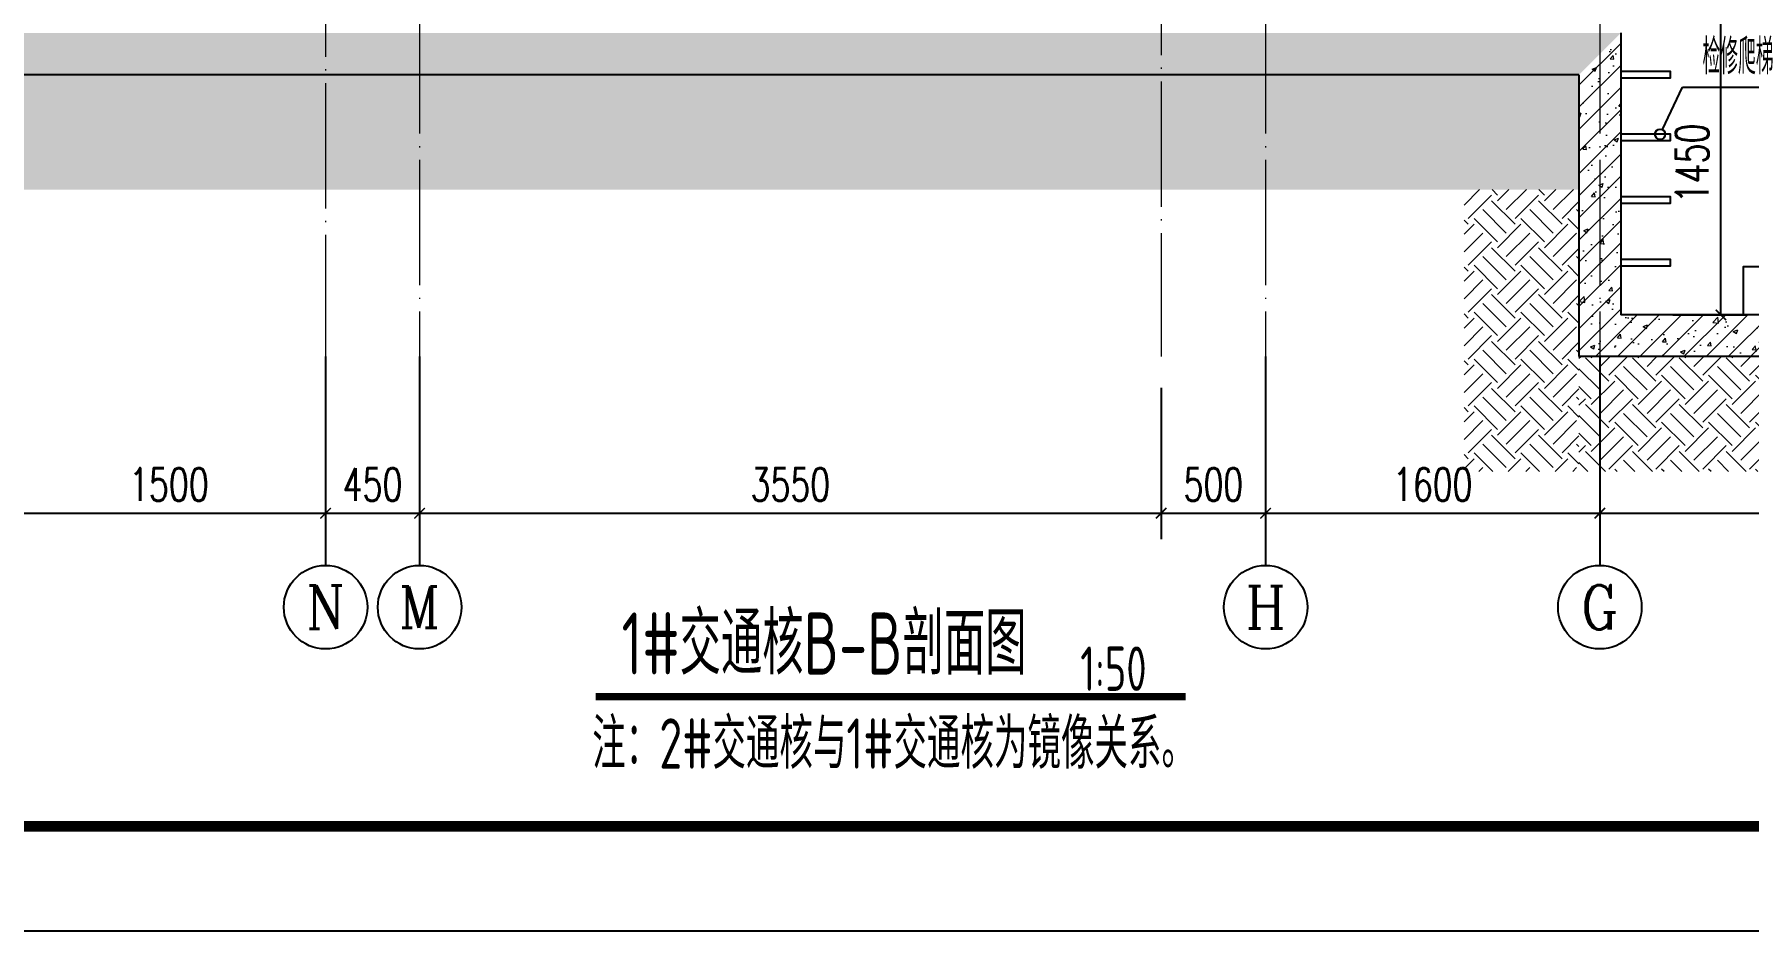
# Model space of a CAD drawing. Extents: x -1307975 to -76406, y -96289 to 379359.
# Drawn here: x -621245 to -613038, y 308600 to 312893 of the extents above; entities that cross this region are included whole.
import ezdxf
from ezdxf.enums import TextEntityAlignment as Align

# ---------------------------------------------------------------- set-up
doc = ezdxf.new("R2010")
doc.units = 0
doc.header["$LTSCALE"] = 1000
doc.linetypes.add('DOTE', pattern=[2.42, 2, -0.2, 0.02, -0.2])
doc.layers.get('0').update_dxf_attribs({"linetype": 'CONTINUOUS'})
doc.layers.get('DEFPOINTS').update_dxf_attribs({"linetype": 'CONTINUOUS'})
for name, color, linetype in [('-TK', 7, 'CONTINUOUS'), ('A-AXIS_TEXT', 7, 'CONTINUOUS'), ('AXIS', 3, 'CONTINUOUS'), ('DIM_IDEN', 67, 'CONTINUOUS'), ('DIM_SYMB', 3, 'CONTINUOUS'), ('PUB_DIM', 3, 'CONTINUOUS'), ('PUB_TEXT', 2, 'CONTINUOUS'), ('WALL', 5, 'CONTINUOUS'), ('设备', 253, 'CONTINUOUS')]:
    doc.layers.add(name, color=color, linetype=linetype)
for name, color, linetype, lineweight in [('AXIS_TEXT', 7, 'CONTINUOUS', 20), ('DOTE', 19, 'DOTE', 9), ('PUB_HATCH', 8, 'CONTINUOUS', 9), ('填充', 251, 'CONTINUOUS', 5), ('建筑', 30, 'CONTINUOUS', 25)]:
    doc.layers.add(name, color=color, linetype=linetype, lineweight=lineweight)
doc.styles.add('_TCH_AXIS', font='COMPLEX', dxfattribs={"bigfont": 'GBCBIG'})
doc.styles.add('_TCH_DIM', font='SIMPLEX.shx', dxfattribs={"width": 0.7, "bigfont": 'GBCBIG.shx'})
doc.styles.add('_TCH_DIM_T3', font='SIMPLEX', dxfattribs={"width": 0.705882, "bigfont": 'GBCBIG'})
doc.styles.add('COMPLEX', font='COMPLEX')
doc.styles.add('TSSD_REIN', font='tssdeng.shx', dxfattribs={"width": 0.7, "height": 300, "bigfont": 'tssdchn.shx'})
doc.dimstyles.new('_TCH_ARCH&&50', dxfattribs={"dimtxt": 157.5, "dimasz": 50, "dimexe": 125, "dimexo": 150, "dimgap": 58.75, "dimtad": 1, "dimdec": 0, "dimzin": 0, "dimdsep": 46, "dimtxsty": '_TCH_DIM_T3', "dimblk": 'ARCHTICK', "dimcen": 0.09, "dimclrt": 7, "dimazin": 0, "dimtfac": 1, "dimtdec": 0, "dimtix": 1, "dimtmove": 2, "dimatfit": 3, "dimldrblk": 'ARCHTICK', "dimfxl": 1, "dimtolj": 1, "dimtzin": 0, "dimarcsym": 0})
pattern_1 = [(45, (-762713.5, 410177.97), (-53.03301, 53.03301), []), (50, (-762713.5, 410177.97), (215.17805, -18.82564), [22.5, -247.5]), (355, (-762713.5, 410177.97), (-41.6254, 225.65764), [18, -198]), (100.4514, (-762695.57, 410176.4), (173.55281, 206.83186), [19.12206, -210.34263]), (46.1842, (-762713.5, 410237.97), (320.1723, -49.6557), [33.75, -371.25]), (96.6356, (-762686.82, 410233.83), (280.3988, 292.23536), [28.6831, -315.5139]), (351.1842, (-762713.5, 410237.97), (280.3986, 292.2356), [27, -297]), (21, (-762683.5, 410222.97), (179.07212, -120.78567), [22.5, -247.5]), (326, (-762683.5, 410222.97), (72.9946, 217.545), [18, -198]), (71.4514, (-762668.58, 410212.9), (252.0668, 96.75915), [19.12206, -210.34263]), (37.5, (-762713.5, 410177.97), (3.647957, 99.868156), [0, -195.6, 0, -201, 0, -198.75]), (7.5, (-762713.5, 410177.97), (78.92086, 118.323514), [0, -114.6, 0, -191.1, 0, -75.75]), (327.5, (-762780.4, 410177.97), (160.14673, -6.76646), [0, -75, 0, -234, 0, -310.5]), (317.5, (-762810.4, 410177.97), (174.95585, 30.0315), [0, -97.5, 0, -155.4, 0, -220.5])]

# ---------------------------------------------------------------- blocks, each defined once
blk = doc.blocks.new('A1')
blk.add_lwpolyline([(0, 59400), (0, 0), (84100, 0), (84100, 59400)], close=True)
at = {"const_width": 100}
blk.add_lwpolyline([(2500, 58400), (2500, 1000), (83100, 1000), (83100, 58400)], close=True, dxfattribs=at)
blk = doc.blocks.new('_ArchTick')
at = {"color": 0, "linetype": 'ByBlock', "const_width": 0.15}
blk.add_lwpolyline([(-0.5, -0.5), (0.5, 0.5)], dxfattribs=at)
blk = doc.blocks.new('*D586')
at = {"layer": 'DEFPOINTS', "color": 0, "transparency": 16777216}
for p in [(-613550.1, 312999.6), (-613170.6, 312999.6), (-613550.1, 311549.6)]:
    blk.add_point(p, dxfattribs=at)
at = {"layer": 'PUB_DIM', "color": 0, "lineweight": -2, "transparency": 16777216}
for p, q in [((-613400.1, 312999.6), (-613045.6, 312999.6)), ((-613170.6, 311549.6), (-613170.6, 312999.6)), ((-613400.1, 311549.6), (-613045.6, 311549.6))]:
    blk.add_line(p, q, dxfattribs=at)
at = {"layer": 'PUB_DIM', "color": 0, "lineweight": -2, "transparency": 16777216, "xscale": 50, "yscale": 50, "zscale": 50}
for p, rotation in [((-613170.6, 312999.6), 90), ((-613170.6, 311549.6), 270)]:
    blk.add_blockref('_ArchTick', p, dxfattribs=dict(at, rotation=rotation))
at = {"layer": 'PUB_DIM', "color": 7, "transparency": 16777216, "insert": (-613308.1, 312274.6), "char_height": 157.5, "attachment_point": 5, "rotation": 90, "style": '_TCH_DIM_T3'}
blk.add_mtext('\\A1;1450', dxfattribs=at)
blk = doc.blocks.new('*D629')
at = {"layer": 'AXIS', "color": 0, "lineweight": -2, "transparency": 16777216}
for p, q in [((-613750.2, 311199.6), (-613750.2, 310474.6)), ((-611650.2, 311199.6), (-611650.2, 310474.6)), ((-613750.2, 310599.6), (-611650.2, 310599.6))]:
    blk.add_line(p, q, dxfattribs=at)
at = {"layer": 'DEFPOINTS', "color": 0, "transparency": 16777216}
for p in [(-613750.2, 311349.6), (-611650.2, 311349.6), (-611650.2, 310599.6)]:
    blk.add_point(p, dxfattribs=at)
at = {"layer": 'AXIS', "color": 0, "lineweight": -2, "transparency": 16777216, "xscale": 50, "yscale": 50, "zscale": 50, "rotation": 180}
blk.add_blockref('_ArchTick', (-613750.2, 310599.6), dxfattribs=at)
at = {"layer": 'AXIS', "color": 0, "lineweight": -2, "transparency": 16777216, "xscale": 50, "yscale": 50, "zscale": 50}
blk.add_blockref('_ArchTick', (-611650.2, 310599.6), dxfattribs=at)
at = {"layer": 'AXIS', "color": 7, "transparency": 16777216, "insert": (-612700.2, 310737.1), "char_height": 157.5, "attachment_point": 5, "style": '_TCH_DIM_T3'}
blk.add_mtext('\\A1;2100', dxfattribs=at)
blk = doc.blocks.new('*D630')
at = {"layer": 'AXIS', "color": 0, "lineweight": -2, "transparency": 16777216}
for p, q in [((-615350.2, 311199.6), (-615350.2, 310474.6)), ((-613750.2, 311199.6), (-613750.2, 310474.6)), ((-615350.2, 310599.6), (-613750.2, 310599.6))]:
    blk.add_line(p, q, dxfattribs=at)
at = {"layer": 'DEFPOINTS', "color": 0, "transparency": 16777216}
for p in [(-615350.2, 311349.6), (-613750.2, 311349.6), (-613750.2, 310599.6)]:
    blk.add_point(p, dxfattribs=at)
at = {"layer": 'AXIS', "color": 0, "lineweight": -2, "transparency": 16777216, "xscale": 50, "yscale": 50, "zscale": 50, "rotation": 180}
blk.add_blockref('_ArchTick', (-615350.2, 310599.6), dxfattribs=at)
at = {"layer": 'AXIS', "color": 0, "lineweight": -2, "transparency": 16777216, "xscale": 50, "yscale": 50, "zscale": 50}
blk.add_blockref('_ArchTick', (-613750.2, 310599.6), dxfattribs=at)
at = {"layer": 'AXIS', "color": 7, "transparency": 16777216, "insert": (-614550.2, 310737.1), "char_height": 157.5, "attachment_point": 5, "style": '_TCH_DIM_T3'}
blk.add_mtext('\\A1;1600', dxfattribs=at)
blk = doc.blocks.new('*D631')
at = {"layer": 'AXIS', "color": 0, "lineweight": -2, "transparency": 16777216}
for p, q in [((-615850.2, 311199.6), (-615850.2, 310474.6)), ((-615350.2, 311199.6), (-615350.2, 310474.6)), ((-615850.2, 310599.6), (-615350.2, 310599.6))]:
    blk.add_line(p, q, dxfattribs=at)
at = {"layer": 'DEFPOINTS', "color": 0, "transparency": 16777216}
for p in [(-615850.2, 311349.6), (-615350.2, 311349.6), (-615350.2, 310599.6)]:
    blk.add_point(p, dxfattribs=at)
at = {"layer": 'AXIS', "color": 0, "lineweight": -2, "transparency": 16777216, "xscale": 50, "yscale": 50, "zscale": 50, "rotation": 180}
blk.add_blockref('_ArchTick', (-615850.2, 310599.6), dxfattribs=at)
at = {"layer": 'AXIS', "color": 0, "lineweight": -2, "transparency": 16777216, "xscale": 50, "yscale": 50, "zscale": 50}
blk.add_blockref('_ArchTick', (-615350.2, 310599.6), dxfattribs=at)
at = {"layer": 'AXIS', "color": 7, "transparency": 16777216, "insert": (-615600.2, 310737.1), "char_height": 157.5, "attachment_point": 5, "style": '_TCH_DIM_T3'}
blk.add_mtext('\\A1;500', dxfattribs=at)
blk = doc.blocks.new('*D632')
at = {"layer": 'AXIS', "color": 0, "lineweight": -2, "transparency": 16777216}
for p, q in [((-619400.2, 311199.6), (-619400.2, 310474.6)), ((-615850.2, 311199.6), (-615850.2, 310474.6)), ((-619400.2, 310599.6), (-615850.2, 310599.6))]:
    blk.add_line(p, q, dxfattribs=at)
at = {"layer": 'DEFPOINTS', "color": 0, "transparency": 16777216}
for p in [(-619400.2, 311349.6), (-615850.2, 311349.6), (-615850.2, 310599.6)]:
    blk.add_point(p, dxfattribs=at)
at = {"layer": 'AXIS', "color": 0, "lineweight": -2, "transparency": 16777216, "xscale": 50, "yscale": 50, "zscale": 50, "rotation": 180}
blk.add_blockref('_ArchTick', (-619400.2, 310599.6), dxfattribs=at)
at = {"layer": 'AXIS', "color": 0, "lineweight": -2, "transparency": 16777216, "xscale": 50, "yscale": 50, "zscale": 50}
blk.add_blockref('_ArchTick', (-615850.2, 310599.6), dxfattribs=at)
at = {"layer": 'AXIS', "color": 7, "transparency": 16777216, "insert": (-617625.2, 310737.1), "char_height": 157.5, "attachment_point": 5, "style": '_TCH_DIM_T3'}
blk.add_mtext('\\A1;3550', dxfattribs=at)
blk = doc.blocks.new('*D633')
at = {"layer": 'AXIS', "color": 0, "lineweight": -2, "transparency": 16777216}
for p, q in [((-619850.2, 311199.6), (-619850.2, 310474.6)), ((-619400.2, 311199.6), (-619400.2, 310474.6)), ((-619850.2, 310599.6), (-619400.2, 310599.6))]:
    blk.add_line(p, q, dxfattribs=at)
at = {"layer": 'DEFPOINTS', "color": 0, "transparency": 16777216}
for p in [(-619850.2, 311349.6), (-619400.2, 311349.6), (-619400.2, 310599.6)]:
    blk.add_point(p, dxfattribs=at)
at = {"layer": 'AXIS', "color": 0, "lineweight": -2, "transparency": 16777216, "xscale": 50, "yscale": 50, "zscale": 50, "rotation": 180}
blk.add_blockref('_ArchTick', (-619850.2, 310599.6), dxfattribs=at)
at = {"layer": 'AXIS', "color": 0, "lineweight": -2, "transparency": 16777216, "xscale": 50, "yscale": 50, "zscale": 50}
blk.add_blockref('_ArchTick', (-619400.2, 310599.6), dxfattribs=at)
at = {"layer": 'AXIS', "color": 7, "transparency": 16777216, "insert": (-619625.2, 310737.1), "char_height": 157.5, "attachment_point": 5, "style": '_TCH_DIM_T3'}
blk.add_mtext('\\A1;450', dxfattribs=at)
blk = doc.blocks.new('*D634')
at = {"layer": 'AXIS', "color": 0, "lineweight": -2, "transparency": 16777216}
for p, q in [((-621350.2, 311199.6), (-621350.2, 310474.6)), ((-619850.2, 311199.6), (-619850.2, 310474.6)), ((-621350.2, 310599.6), (-619850.2, 310599.6))]:
    blk.add_line(p, q, dxfattribs=at)
at = {"layer": 'DEFPOINTS', "color": 0, "transparency": 16777216}
for p in [(-621350.2, 311349.6), (-619850.2, 311349.6), (-619850.2, 310599.6)]:
    blk.add_point(p, dxfattribs=at)
at = {"layer": 'AXIS', "color": 0, "lineweight": -2, "transparency": 16777216, "xscale": 50, "yscale": 50, "zscale": 50, "rotation": 180}
blk.add_blockref('_ArchTick', (-621350.2, 310599.6), dxfattribs=at)
at = {"layer": 'AXIS', "color": 0, "lineweight": -2, "transparency": 16777216, "xscale": 50, "yscale": 50, "zscale": 50}
blk.add_blockref('_ArchTick', (-619850.2, 310599.6), dxfattribs=at)
at = {"layer": 'AXIS', "color": 7, "transparency": 16777216, "insert": (-620600.2, 310737.1), "char_height": 157.5, "attachment_point": 5, "style": '_TCH_DIM_T3'}
blk.add_mtext('\\A1;1500', dxfattribs=at)
blk = doc.blocks.new('_AXISO')
blk.add_circle((0, 0), 0.5)
at = {"layer": 'A-AXIS_TEXT', "style": 'COMPLEX', "width": 1.041667}
blk.add_attdef('A', text='', height=0.56, dxfattribs=at).set_placement((-0.25, -0.28), (0.25, -0.28), align=Align.FIT)

msp = doc.modelspace()

# ---------------------------------------------------------------- hatches: boundary and pattern name
at = {"layer": 'PUB_HATCH'}
h = msp.add_hatch(dxfattribs=at)
h.set_pattern_fill('钢筋混凝土', color=256, scale=30, style=0)
h.set_pattern_definition(pattern_1)
h.paths.add_polyline_path([(-613850.17, 312699.56), (-613650.17, 312899.56), (-621348.79, 312899.56), (-621348.79, 312699.56)])
h = msp.add_hatch(dxfattribs=at)
h.set_pattern_fill('钢筋混凝土', color=256, scale=30, style=0)
h.set_pattern_definition(pattern_1)
h.paths.add_polyline_path([(-613650.17, 312899.56), (-613850.17, 312699.56), (-613850.17, 311349.56), (-613650.17, 311549.56)])
h = msp.add_hatch(dxfattribs=at)
h.set_pattern_fill('钢筋混凝土', color=256, scale=30, style=0)
h.set_pattern_definition(pattern_1)
h.paths.add_polyline_path([(-611550.17, 311349.56), (-611750.17, 311549.56), (-613650.17, 311549.56), (-613850.17, 311349.56)])
at = {"layer": '填充'}
h = msp.add_hatch(dxfattribs=at)
h.set_pattern_fill('EARTH', color=250, scale=50, angle=45, style=0)
h.set_pattern_definition([(45, (-777272.2, 449783.63), (0, 224.5064), [158.75, -158.75]), (45, (-777314.3, 449825.72), (0, 224.5064), [158.75, -158.75]), (45, (-777356.4, 449867.82), (0, 224.5064), [158.75, -158.75]), (135, (-777356.4, 449895.88), (-224.5064, 0), [158.75, -158.75]), (135, (-777314.3, 449937.97), (-224.5064, 0), [158.75, -158.75]), (135, (-777272.2, 449980.07), (-224.5064, 0), [158.75, -158.75])])
h.paths.add_polyline_path([(-623577.19, 312149.66), (-623577.19, 312699.91), (-613850.17, 312699.91), (-613850.17, 312149.66)])
h = msp.add_hatch(dxfattribs=at)
h.set_pattern_fill('EARTH', color=250, scale=50, angle=45, style=0)
h.set_pattern_definition([(45, (-777372.2, 449633.63), (0, 224.5064), [158.75, -158.75]), (45, (-777414.3, 449675.72), (0, 224.5064), [158.75, -158.75]), (45, (-777456.4, 449717.82), (0, 224.5064), [158.75, -158.75]), (135, (-777456.4, 449745.88), (-224.5064, 0), [158.75, -158.75]), (135, (-777414.3, 449787.97), (-224.5064, 0), [158.75, -158.75]), (135, (-777372.2, 449830.07), (-224.5064, 0), [158.75, -158.75])])
h.paths.add_polyline_path([(-614400.39, 310799.56), (-613850.14, 310799.56), (-613850.14, 312149.98), (-614400.39, 312149.98)])
h = msp.add_hatch(dxfattribs=at)
h.set_pattern_fill('EARTH', color=250, scale=50, angle=45, style=0)
h.set_pattern_definition([(45, (-777372.2, 448433.63), (0, 224.5064), [158.75, -158.75]), (45, (-777414.3, 448475.72), (0, 224.5064), [158.75, -158.75]), (45, (-777456.4, 448517.82), (0, 224.5064), [158.75, -158.75]), (135, (-777456.4, 448545.88), (-224.5064, 0), [158.75, -158.75]), (135, (-777414.3, 448587.97), (-224.5064, 0), [158.75, -158.75]), (135, (-777372.2, 448630.07), (-224.5064, 0), [158.75, -158.75])])
h.paths.add_polyline_path([(-611550.17, 310799.66), (-611550.17, 311349.56), (-613850.17, 311349.91), (-613850.17, 310799.66)])

# ---------------------------------------------------------------- linework, layer by layer
at = {"layer": 'AXIS'}
for p, q in [((-619850.17, 311349.56), (-619850.17, 310349.56)), ((-619400.17, 311349.56), (-619400.17, 310349.56)), ((-615350.17, 311349.56), (-615350.17, 310349.56)), ((-613750.17, 311349.56), (-613750.17, 310349.56))]:
    msp.add_line(p, q, dxfattribs=at)
at = {"layer": 'DIM_IDEN'}
for p, q in [((-613451.07, 312436.77), (-613354.2, 312640.66)), ((-613354.2, 312640.66), (-612875.3, 312640.66))]:
    msp.add_line(p, q, dxfattribs=at)
msp.add_circle((-613461.72, 312414.36), 24.8, dxfattribs=at)
at = {"layer": 'DIM_SYMB', "const_width": 35}
msp.add_lwpolyline([(-618557.4, 309721.49), (-615732.77, 309721.49)], dxfattribs=at)
at = {"layer": 'DOTE', "linetype": 'DOTE', "ltscale": 0.3}
for p, q in [((-619400.19, 336249.56), (-619400.17, 311349.56)), ((-615350.19, 336249.56), (-615350.17, 311349.56)), ((-613750.19, 336249.56), (-613750.17, 311349.56)), ((-619850.17, 323549.56), (-619850.17, 311349.56)), ((-615850.17, 317749.56), (-615850.17, 311349.56))]:
    msp.add_line(p, q, dxfattribs=at)
at = {"layer": 'WALL'}
for p, q in [((-613650.17, 312899.56), (-613650.17, 311549.56)), ((-613850.17, 312699.56), (-621348.79, 312699.56)), ((-613850.17, 312699.56), (-613850.17, 311349.56)), ((-611750.17, 311549.56), (-613650.17, 311549.56)), ((-611550.17, 311349.56), (-613850.17, 311349.56))]:
    msp.add_line(p, q, dxfattribs=at)
at = {"layer": '建筑', "color": 2}
for points in [[(-613650.17, 312684.36), (-613411.55, 312684.36), (-613411.55, 312714.36), (-613650.17, 312714.36)], [(-613650.17, 312384.36), (-613411.55, 312384.36), (-613411.55, 312414.36), (-613650.17, 312414.36)], [(-613650.17, 312084.36), (-613411.55, 312084.36), (-613411.55, 312114.36), (-613650.17, 312114.36)], [(-613650.17, 311784.36), (-613411.55, 311784.36), (-613411.55, 311814.36), (-613650.17, 311814.36)]]:
    msp.add_lwpolyline(points, dxfattribs=at)
at = {"layer": '设备', "color": 206}
msp.add_lwpolyline([(-612737.3, 311780.6), (-612737.3, 311549.56), (-613063.11, 311549.56), (-613063.11, 311780.6)], close=True, dxfattribs=at)

# ---------------------------------------------------------------- block references
at = {"layer": '-TK', "xscale": 0.5, "yscale": 0.5, "zscale": 0.5}
msp.add_blockref('A1', (-647075.13, 308600.18), dxfattribs=at)
at = {"layer": 'AXIS'}
ref = msp.add_blockref('_AXISO', (-619850.17, 310149.56), dxfattribs=dict(at, xscale=400, yscale=400, zscale=400))
ref.add_attrib('A', 'N', dxfattribs={"layer": 'AXIS_TEXT', "height": 207.63, "style": '_TCH_AXIS'}).set_placement((-619944.1, 310045.74), (-619756.25, 310045.74), align=Align.FIT)
ref = msp.add_blockref('_AXISO', (-619400.17, 310149.56), dxfattribs=dict(at, xscale=400, yscale=400, zscale=400))
ref.add_attrib('A', 'M', dxfattribs={"layer": 'AXIS_TEXT', "height": 197.99, "style": '_TCH_AXIS'}).set_placement((-619499.17, 310050.56), (-619301.18, 310050.56), align=Align.FIT)
ref = msp.add_blockref('_AXISO', (-615350.17, 310149.56), dxfattribs=dict(at, xscale=400, yscale=400, zscale=400))
ref.add_attrib('A', 'H', dxfattribs={"layer": 'AXIS_TEXT', "height": 202.76, "style": '_TCH_AXIS'}).set_placement((-615446.73, 310048.18), (-615253.62, 310048.18), align=Align.FIT)
ref = msp.add_blockref('_AXISO', (-613750.17, 310149.56), dxfattribs=dict(at, xscale=400, yscale=400, zscale=400))
ref.add_attrib('A', 'G', dxfattribs={"layer": 'AXIS_TEXT', "height": 212.59, "style": '_TCH_AXIS'}).set_placement((-613841.28, 310043.26), (-613659.06, 310043.26), align=Align.FIT)

# ---------------------------------------------------------------- texts
at = {"layer": 'PUB_TEXT', "width": 0.7}
for s, height, style, p in [('检修爬梯', 168.794, '_TCH_DIM', (-613258.97, 312701.88)), ('1#交通核B-B剖面图', 297.5, 'TSSD_REIN', (-618433.26, 309827.15)), ('1:50', 212.5, 'TSSD_REIN', (-616237.47, 309748.89))]:
    msp.add_text(s, height=height, dxfattribs=dict(at, style=style)).set_placement(p)
at = {"layer": 'PUB_TEXT', "color": 1, "style": 'TSSD_REIN', "width": 0.7}
msp.add_text('注：2#交通核与1#交通核为镜像关系。', height=241.1348, dxfattribs=at).set_placement((-618573.54, 309375.91))

# ---------------------------------------------------------------- dimensions: what is measured, and where the dimension line sits
at = {"layer": 'AXIS'}
for p1, p2, picture, middle in [((-621350.17, 311349.56), (-619850.17, 311349.56), '*D634', (-620600.17, 310737.06)), ((-619850.17, 311349.56), (-619400.17, 311349.56), '*D633', (-619625.17, 310737.06)), ((-619400.17, 311349.56), (-615850.17, 311349.56), '*D632', (-617625.17, 310737.06)), ((-615850.17, 311349.56), (-615350.17, 311349.56), '*D631', (-615600.17, 310737.06)), ((-615350.17, 311349.56), (-613750.17, 311349.56), '*D630', (-614550.17, 310737.06)), ((-613750.17, 311349.56), (-611650.17, 311349.56), '*D629', (-612700.17, 310737.06))]:
    dim = msp.add_aligned_dim(p1=p1, p2=p2, distance=-750, dimstyle='_TCH_ARCH&&50', dxfattribs=at)
    dim.commit()
    dim.dimension.update_dxf_attribs({"geometry": picture, "text_midpoint": middle})
at = {"layer": 'PUB_DIM'}
dim = msp.add_aligned_dim(p1=(-613550.15, 311549.56), p2=(-613550.15, 312999.56), distance=-379.54, dimstyle='_TCH_ARCH&&50', dxfattribs=at)
dim.commit()
dim.dimension.update_dxf_attribs({"geometry": '*D586', "text_midpoint": (-613308.11, 312274.56)})

doc.saveas('drawing.dxf')
